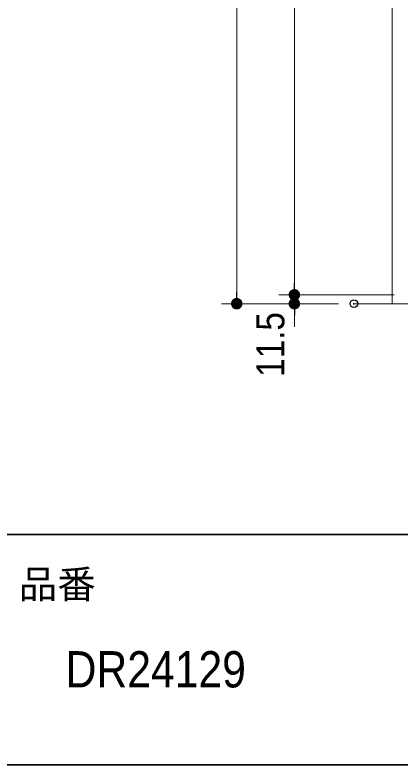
# Model space of a CAD drawing. Units: millimetres, scale not verified. Extents: x -6062 to 6062, y -3045 to 3045.
# Drawn here: x -658 to -157, y -2770 to -1795 of the extents above; entities that cross this region are included whole.
import ezdxf
from ezdxf.enums import TextEntityAlignment as Align

# ---------------------------------------------------------------- set-up
doc = ezdxf.new("R2010")
doc.units = ezdxf.units.MM
doc.header["$LTSCALE"] = 20
doc.header["$PDMODE"] = 32
doc.header["$PDSIZE"] = 10
for name, color, linetype, lineweight in [('0-0_1図面枠', 7, 'Continuous', 20), ('0-1_3一般', 7, 'Continuous', 15), ('0-2_2寸法-1', 7, 'Continuous', 15), ('0-3_0', 7, 'Continuous', 25), ('0-5_2寸法-2', 7, 'Continuous', 15)]:
    doc.layers.add(name, color=color, linetype=linetype, lineweight=lineweight)
doc.layers.add('0-4_Defpoints', color=7, linetype='Continuous')
doc.styles.add('ＭＳ Ｐゴシック', font='')
doc.styles.get('ＭＳ Ｐゴシック').set_extended_font_data('MS PGothic')

# ---------------------------------------------------------------- blocks, each defined once
blk = doc.blocks.new('グループ-2')
at = {"layer": '0-0_1図面枠', "lineweight": 35}
blk.add_line((-80000, -49400), (80000, -49400), dxfattribs=at)
blk.add_lwpolyline([(-80000, 55400), (80000, 55400), (80000, -55400), (-80000, -55400)], close=True, dxfattribs=at)
blk = doc.blocks.new('図面枠')
at = {"layer": '0-0_1図面枠'}
blk.add_blockref('グループ-2', (0, 0), dxfattribs=at)
at = {"layer": '0-0_1図面枠', "style": 'ＭＳ Ｐゴシック'}
blk.add_text('品番', height=733.7, dxfattribs=at).set_placement((22696.5, -51284.2), align=Align.BOTTOM_LEFT)
blk = doc.blocks.new('グループ-72')
at = {"layer": '0-1_3一般'}
blk.add_line((32419.3, -43400), (32419.3, 4660), dxfattribs=at)
blk.add_lwpolyline([(31419.3, -43400), (33599.3, -43400), (36279.3, -43400)], dxfattribs=at)
blk = doc.blocks.new('グループ-75')
at = {"layer": '0-1_3一般'}
blk.add_blockref('グループ-72', (0, 0), dxfattribs=at)
blk = doc.blocks.new('_Dot')
at = {"layer": '0-3_0'}
blk.add_line((-10, 0), (-20, 0), dxfattribs=at)
for points in [[(0, 0), (-10, 0), (-9.92, 1.25)], [(0, 0), (-9.92, -1.25), (-10, 0)], [(0, 0), (-9.92, 1.25), (-9.69, 2.49)], [(0, 0), (-9.69, -2.49), (-9.92, -1.25)], [(0, 0), (-9.69, 2.49), (-9.3, 3.68)], [(0, 0), (-9.3, -3.68), (-9.69, -2.49)], [(0, 0), (-9.3, 3.68), (-8.76, 4.82)], [(0, 0), (-8.76, -4.82), (-9.3, -3.68)], [(0, 0), (-8.76, 4.82), (-8.09, 5.88)], [(0, 0), (-8.09, -5.88), (-8.76, -4.82)], [(0, 0), (-8.09, 5.88), (-7.29, 6.85)], [(0, 0), (-7.29, -6.85), (-8.09, -5.88)], [(0, 0), (-7.29, 6.85), (-6.37, 7.71)], [(0, 0), (-6.37, -7.71), (-7.29, -6.85)], [(0, 0), (-6.37, 7.71), (-5.36, 8.44)], [(0, 0), (-5.36, -8.44), (-6.37, -7.71)], [(0, 0), (-5.36, 8.44), (-4.26, 9.05)], [(0, 0), (-4.26, -9.05), (-5.36, -8.44)], [(0, 0), (-4.26, 9.05), (-3.09, 9.51)], [(0, 0), (-3.09, -9.51), (-4.26, -9.05)], [(0, 0), (-3.09, 9.51), (-1.87, 9.82)], [(0, 0), (-1.87, -9.82), (-3.09, -9.51)], [(0, 0), (-1.87, 9.82), (-0.63, 9.98)], [(0, 0), (-0.63, -9.98), (-1.87, -9.82)], [(0, 0), (-0.63, 9.98), (0.63, 9.98)], [(0, 0), (0.63, -9.98), (-0.63, -9.98)], [(0, 0), (0.63, 9.98), (1.87, 9.82)], [(0, 0), (1.87, 9.82), (3.09, 9.51)], [(0, 0), (3.09, 9.51), (4.26, 9.05)], [(0, 0), (4.26, 9.05), (5.36, 8.44)], [(0, 0), (5.36, 8.44), (6.37, 7.71)], [(0, 0), (6.37, 7.71), (7.29, 6.85)], [(0, 0), (7.29, 6.85), (8.09, 5.88)], [(0, 0), (8.09, 5.88), (8.76, 4.82)], [(0, 0), (8.76, 4.82), (9.3, 3.68)], [(0, 0), (9.3, 3.68), (9.69, 2.49)], [(0, 0), (9.69, 2.49), (9.92, 1.25)], [(0, 0), (9.92, 1.25), (10, 0)], [(0, 0), (1.87, -9.82), (0.63, -9.98)], [(0, 0), (3.09, -9.51), (1.87, -9.82)], [(0, 0), (4.26, -9.05), (3.09, -9.51)], [(0, 0), (5.36, -8.44), (4.26, -9.05)], [(0, 0), (6.37, -7.71), (5.36, -8.44)], [(0, 0), (7.29, -6.85), (6.37, -7.71)], [(0, 0), (8.09, -5.88), (7.29, -6.85)], [(0, 0), (8.76, -4.82), (8.09, -5.88)], [(0, 0), (9.3, -3.68), (8.76, -4.82)], [(0, 0), (9.69, -2.49), (9.3, -3.68)], [(0, 0), (9.92, -1.25), (9.69, -2.49)], [(0, 0), (10, 0), (9.92, -1.25)]]:
    blk.add_solid(points, dxfattribs=at)

msp = doc.modelspace()

# ---------------------------------------------------------------- linework, layer by layer
at = {"layer": '0-2_2寸法-1'}
for p, q in [((-369.04, 164.99), (-369.04, -2154.99)), ((-294.04, 116.49), (-294.04, -2143.49)), ((-164.04, -2158.5), (-314.04, -2158.5)), ((-314.04, -2170), (-389.04, -2170))]:
    msp.add_line(p, q, dxfattribs=at)
at = {"layer": '0-4_Defpoints'}
for p in [(-294.04, -2158.5), (-369.04, -2170), (-294.04, -2170), (-216.54, -2170)]:
    msp.add_point(p, dxfattribs=at)
at = {"layer": '0-5_2寸法-2'}
for p, q in [((-294.04, -2143.49), (-294.04, -2128.49)), ((-164.04, -2158.5), (-314.04, -2158.5)), ((-294.04, -2158.5), (-294.04, -2170)), ((-236.54, -2170), (-314.04, -2170)), ((-294.04, -2185.01), (-294.04, -2200.01))]:
    msp.add_line(p, q, dxfattribs=at)

# ---------------------------------------------------------------- block references
at = {"layer": '0-0_1図面枠', "xscale": 0.05, "yscale": 0.05}
msp.add_blockref('図面枠', (-1787.5, 0), dxfattribs=at)
at = {"layer": '0-1_3一般', "xscale": 0.05, "yscale": 0.05}
msp.add_blockref('グループ-75', (-1787.5, 0), dxfattribs=at)
at = {"layer": '0-2_2寸法-1', "xscale": 0.7503418, "yscale": 0.7503418, "rotation": 270}
for p in [(-294.04, -2158.5), (-369.04, -2170)]:
    msp.add_blockref('_Dot', p, dxfattribs=at)
at = {"layer": '0-5_2寸法-2', "xscale": 0.7503418, "yscale": 0.7503418}
for p, rotation in [((-294.04, -2158.5), 270), ((-294.04, -2170), 90)]:
    msp.add_blockref('_Dot', p, dxfattribs=dict(at, rotation=rotation))

# ---------------------------------------------------------------- texts
at = {"layer": '0-0_1図面枠', "style": 'ＭＳ Ｐゴシック', "width": 0.9}
msp.add_text('DR24129', height=47.17, dxfattribs=at).set_placement((-591.72, -2683.26), align=Align.BOTTOM_LEFT)
at = {"layer": '0-5_2寸法-2', "style": 'ＭＳ Ｐゴシック', "width": 0.9}
msp.add_text('11.5', height=36.66, rotation=90, dxfattribs=at).set_placement((-296.01, -2264.96), align=Align.BOTTOM_LEFT)

doc.saveas('drawing.dxf')
